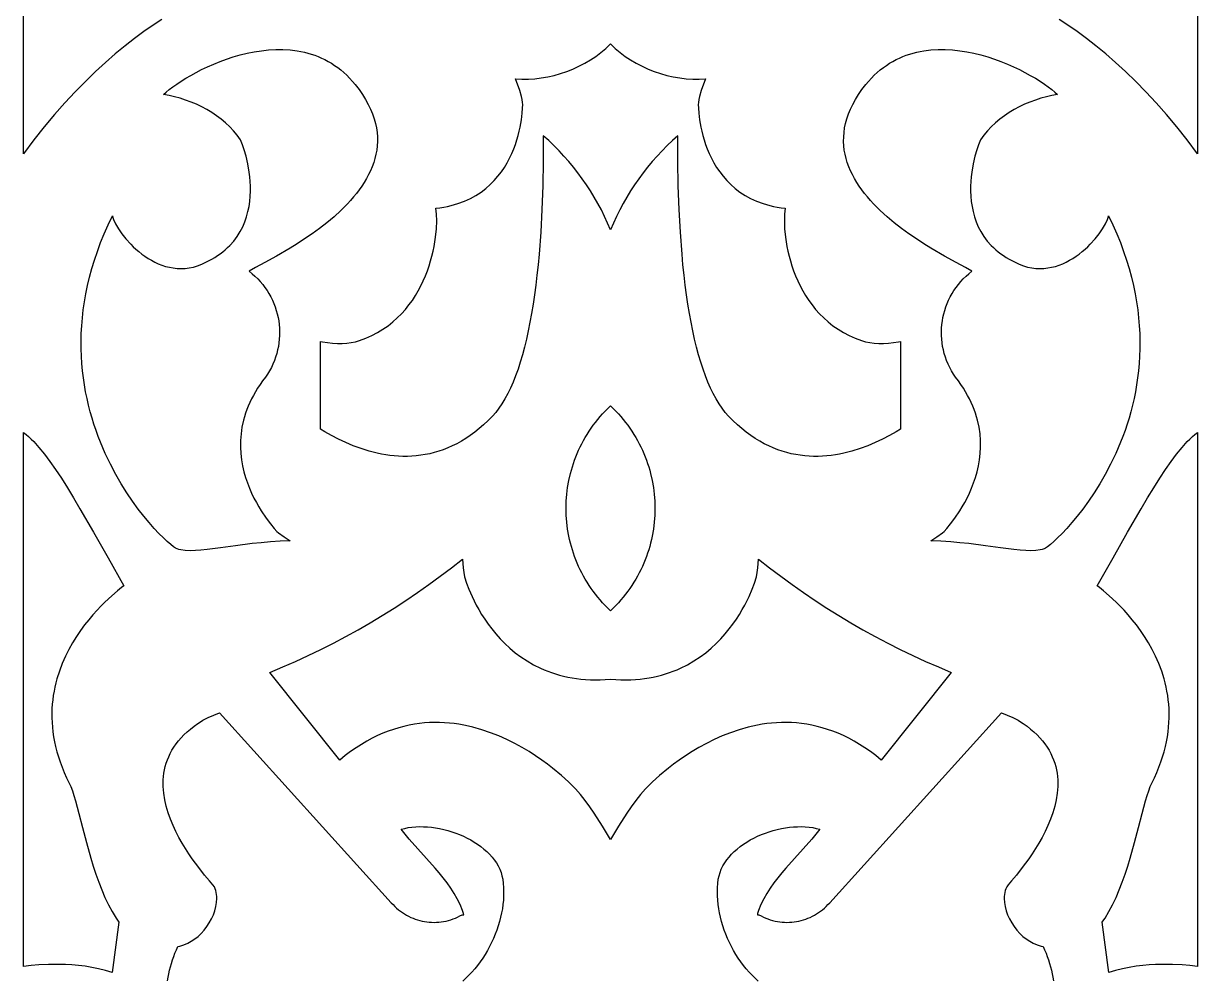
# Model space of a CAD drawing. Extents: x -350 to 350, y -780 to 780.
# Drawn here: x 190 to 270, y 211.1 to 276.3 of the extents above; entities that cross this region are included whole.
import ezdxf

# ---------------------------------------------------------------- set-up
doc = ezdxf.new("R2010")
doc.units = 0
doc.layers.add('LAYER_1', color=18, linetype='CONTINUOUS')

msp = doc.modelspace()

# ---------------------------------------------------------------- linework, layer by layer
at = {"layer": 'LAYER_1'}
for points in [[(199.436, 276.615), (198.83, 276.213), (198.207, 275.778), (197.57, 275.307), (196.92, 274.801), (196.259, 274.257), (195.587, 273.675), (194.905, 273.052), (194.217, 272.387), (193.522, 271.68), (192.822, 270.929), (192.118, 270.132), (191.413, 269.289), (190.707, 268.397), (190.002, 267.456), (190.001, 267.457), (190.001, 291.827)], [(270.002, 291.827), (270.002, 267.457), (269.297, 268.397), (268.591, 269.289), (267.886, 270.132), (267.183, 270.929), (266.483, 271.68), (265.788, 272.387), (265.099, 273.052), (264.418, 273.675), (263.746, 274.257), (263.084, 274.801), (262.434, 275.307), (261.797, 275.778), (261.175, 276.213), (260.569, 276.615)], [(199.815, 211.08), (199.854, 211.319), (199.901, 211.556), (199.954, 211.792), (200.014, 212.027), (200.081, 212.261), (200.155, 212.493), (200.236, 212.724), (200.324, 212.953), (200.419, 213.18), (200.52, 213.404), (200.652, 213.442), (200.922, 213.536), (201.199, 213.65), (201.438, 213.773), (201.671, 213.925), (201.896, 214.105), (202.11, 214.308), (202.311, 214.532), (202.497, 214.774), (202.665, 215.03), (202.814, 215.297), (202.94, 215.573), (203.042, 215.854), (203.117, 216.136), (203.162, 216.418), (203.176, 216.695), (203.171, 216.831), (203.157, 216.965), (203.134, 217.097), (203.101, 217.225), (203.059, 217.35), (203.007, 217.471), (202.904, 217.608), (202.673, 217.882), (202.343, 218.281), (201.942, 218.79), (201.499, 219.397), (201.27, 219.733), (201.041, 220.088), (200.816, 220.46), (200.597, 220.848), (200.389, 221.251), (200.195, 221.666), (200.019, 222.091), (199.864, 222.526), (199.733, 222.969), (199.631, 223.417), (199.56, 223.869), (199.538, 224.096), (199.525, 224.323), (199.522, 224.551), (199.528, 224.778), (199.546, 225.005), (199.574, 225.232), (199.614, 225.458), (199.665, 225.683), (199.729, 225.908), (199.806, 226.13), (199.896, 226.352), (200, 226.571), (200.118, 226.789), (200.25, 227.004), (200.397, 227.217), (200.56, 227.428), (200.739, 227.635), (200.934, 227.84), (201.145, 228.041), (201.374, 228.239), (201.621, 228.434), (201.885, 228.624), (202.056, 228.736), (202.232, 228.839), (202.597, 229.026), (203.35, 229.35), (215.067, 216.398), (215.182, 216.27), (215.301, 216.147), (215.425, 216.031), (215.553, 215.922), (215.685, 215.818), (215.821, 215.722), (215.96, 215.631), (216.102, 215.547), (216.247, 215.47), (216.395, 215.399), (216.546, 215.335), (216.699, 215.277), (216.854, 215.226), (217.011, 215.182), (217.169, 215.144), (217.329, 215.113), (217.49, 215.089), (217.652, 215.072), (217.815, 215.062), (217.978, 215.059), (218.142, 215.063), (218.305, 215.074), (218.468, 215.092), (218.631, 215.117), (218.793, 215.149), (218.954, 215.188), (219.114, 215.235), (219.273, 215.288), (219.429, 215.35), (219.585, 215.418), (219.738, 215.494), (219.888, 215.577), (219.996, 215.578), (219.981, 215.655), (219.913, 215.876), (219.748, 216.274), (219.558, 216.659), (219.346, 217.032), (219.115, 217.393), (218.866, 217.746), (218.604, 218.09), (218.329, 218.428), (218.045, 218.761), (217.459, 219.417), (216.867, 220.069), (216.288, 220.729), (216.01, 221.065), (215.743, 221.407), (215.979, 221.468), (216.223, 221.516), (216.474, 221.551), (216.732, 221.573), (216.995, 221.582), (217.263, 221.579), (217.534, 221.564), (217.808, 221.537), (218.083, 221.499), (218.36, 221.449), (218.635, 221.388), (218.91, 221.317), (219.182, 221.234), (219.452, 221.142), (219.717, 221.039), (219.977, 220.926), (220.231, 220.804), (220.477, 220.673), (220.716, 220.532), (220.946, 220.383), (221.166, 220.225), (221.375, 220.059), (221.572, 219.885), (221.757, 219.703), (221.927, 219.513), (222.083, 219.316), (222.224, 219.112), (222.347, 218.901), (222.453, 218.684), (222.54, 218.46), (222.608, 218.23), (222.655, 217.994), (222.691, 217.718), (222.713, 217.438), (222.721, 217.153), (222.717, 216.866), (222.701, 216.576), (222.672, 216.284), (222.631, 215.991), (222.578, 215.698), (222.514, 215.405), (222.439, 215.112), (222.352, 214.821), (222.255, 214.532), (222.148, 214.245), (222.03, 213.962), (221.903, 213.683), (221.766, 213.409), (221.62, 213.14), (221.465, 212.876), (221.301, 212.62), (221.128, 212.37), (220.947, 212.128), (220.758, 211.895), (220.562, 211.671), (220.358, 211.457), (220.147, 211.253), (219.929, 211.06)], [(240.075, 211.06), (239.857, 211.253), (239.646, 211.457), (239.442, 211.671), (239.246, 211.895), (239.057, 212.128), (238.876, 212.37), (238.704, 212.62), (238.54, 212.876), (238.385, 213.14), (238.238, 213.409), (238.101, 213.683), (237.974, 213.962), (237.856, 214.245), (237.749, 214.532), (237.652, 214.821), (237.566, 215.112), (237.49, 215.405), (237.426, 215.698), (237.373, 215.991), (237.333, 216.284), (237.304, 216.576), (237.287, 216.866), (237.283, 217.153), (237.292, 217.438), (237.314, 217.718), (237.349, 217.994), (237.396, 218.23), (237.464, 218.46), (237.551, 218.684), (237.657, 218.901), (237.781, 219.112), (237.921, 219.316), (238.077, 219.513), (238.248, 219.703), (238.432, 219.885), (238.629, 220.059), (238.838, 220.225), (239.058, 220.383), (239.288, 220.532), (239.527, 220.673), (239.774, 220.804), (240.028, 220.926), (240.288, 221.039), (240.553, 221.142), (240.822, 221.234), (241.094, 221.317), (241.369, 221.388), (241.645, 221.449), (241.921, 221.499), (242.197, 221.537), (242.47, 221.564), (242.742, 221.579), (243.009, 221.582), (243.273, 221.573), (243.53, 221.551), (243.782, 221.516), (244.026, 221.468), (244.261, 221.407), (243.994, 221.065), (243.716, 220.729), (243.137, 220.069), (242.545, 219.417), (241.959, 218.761), (241.675, 218.428), (241.401, 218.09), (241.138, 217.746), (240.89, 217.393), (240.658, 217.032), (240.446, 216.659), (240.256, 216.274), (240.091, 215.876), (240.024, 215.655), (240.009, 215.578), (240.116, 215.577), (240.267, 215.494), (240.42, 215.418), (240.575, 215.35), (240.732, 215.288), (240.89, 215.235), (241.05, 215.188), (241.211, 215.149), (241.373, 215.117), (241.536, 215.092), (241.699, 215.074), (241.863, 215.063), (242.026, 215.059), (242.189, 215.062), (242.352, 215.072), (242.514, 215.089), (242.675, 215.113), (242.835, 215.144), (242.993, 215.182), (243.15, 215.226), (243.305, 215.277), (243.458, 215.335), (243.609, 215.399), (243.757, 215.47), (243.902, 215.547), (244.045, 215.631), (244.184, 215.722), (244.319, 215.818), (244.451, 215.922), (244.579, 216.031), (244.703, 216.147), (244.822, 216.27), (244.937, 216.398), (256.654, 229.35), (257.408, 229.026), (257.772, 228.839), (257.948, 228.736), (258.119, 228.624), (258.384, 228.434), (258.63, 228.239), (258.859, 228.041), (259.071, 227.84), (259.266, 227.635), (259.444, 227.428), (259.607, 227.217), (259.754, 227.004), (259.887, 226.789), (260.005, 226.571), (260.108, 226.352), (260.198, 226.13), (260.275, 225.908), (260.339, 225.683), (260.391, 225.458), (260.43, 225.232), (260.459, 225.005), (260.476, 224.778), (260.483, 224.551), (260.479, 224.323), (260.466, 224.096), (260.444, 223.869), (260.373, 223.417), (260.271, 222.969), (260.14, 222.526), (259.985, 222.091), (259.809, 221.666), (259.615, 221.251), (259.407, 220.848), (259.189, 220.46), (258.963, 220.088), (258.734, 219.733), (258.505, 219.397), (258.062, 218.79), (257.661, 218.281), (257.332, 217.882), (257.101, 217.608), (256.998, 217.471), (256.946, 217.35), (256.903, 217.225), (256.871, 217.097), (256.848, 216.965), (256.833, 216.831), (256.828, 216.695), (256.842, 216.418), (256.888, 216.136), (256.963, 215.854), (257.064, 215.573), (257.191, 215.297), (257.339, 215.03), (257.507, 214.774), (257.693, 214.532), (257.894, 214.308), (258.109, 214.105), (258.333, 213.925), (258.566, 213.773), (258.806, 213.65), (259.083, 213.536), (259.353, 213.442), (259.484, 213.404), (259.586, 213.18), (259.68, 212.953), (259.768, 212.724), (259.849, 212.493), (259.923, 212.261), (259.99, 212.027), (260.05, 211.792), (260.104, 211.556), (260.15, 211.319), (260.189, 211.08)]]:
    msp.add_lwpolyline(points, dxfattribs=at)
for points in [[(208.172, 274.531), (208.658, 274.47), (208.899, 274.427), (209.139, 274.376), (209.378, 274.315), (209.614, 274.246), (209.848, 274.166), (210.08, 274.078), (210.309, 273.979), (210.536, 273.87), (210.76, 273.751), (210.98, 273.62), (211.197, 273.479), (211.411, 273.327), (211.621, 273.163), (211.827, 272.988), (212.029, 272.8), (212.226, 272.601), (212.419, 272.388), (212.607, 272.163), (212.869, 271.821), (213.103, 271.483), (213.312, 271.148), (213.494, 270.816), (213.652, 270.488), (213.785, 270.163), (213.895, 269.842), (213.982, 269.525), (214.047, 269.212), (214.091, 268.902), (214.115, 268.596), (214.118, 268.294), (214.103, 267.997), (214.069, 267.703), (214.018, 267.413), (213.949, 267.127), (213.865, 266.846), (213.765, 266.568), (213.651, 266.295), (213.522, 266.027), (213.381, 265.763), (213.226, 265.503), (213.061, 265.247), (212.884, 264.997), (212.697, 264.751), (212.5, 264.509), (212.295, 264.272), (212.081, 264.04), (211.633, 263.591), (211.161, 263.161), (210.671, 262.751), (210.17, 262.361), (209.663, 261.993), (209.156, 261.646), (208.655, 261.321), (208.165, 261.017), (207.245, 260.479), (206.441, 260.035), (205.802, 259.689), (205.374, 259.442), (205.58, 259.277), (205.776, 259.104), (205.961, 258.923), (206.136, 258.734), (206.301, 258.539), (206.454, 258.337), (206.597, 258.128), (206.73, 257.915), (206.851, 257.696), (206.961, 257.472), (207.061, 257.244), (207.149, 257.012), (207.226, 256.776), (207.292, 256.537), (207.347, 256.296), (207.39, 256.053), (207.422, 255.807), (207.442, 255.561), (207.451, 255.313), (207.449, 255.065), (207.434, 254.817), (207.408, 254.57), (207.37, 254.323), (207.321, 254.078), (207.259, 253.834), (207.185, 253.592), (207.1, 253.353), (207.002, 253.117), (206.892, 252.885), (206.769, 252.656), (206.635, 252.431), (206.488, 252.212), (206.298, 251.964), (206.122, 251.718), (205.957, 251.471), (205.806, 251.225), (205.666, 250.98), (205.537, 250.736), (205.42, 250.492), (205.314, 250.25), (205.219, 250.008), (205.134, 249.768), (205.059, 249.529), (204.993, 249.292), (204.891, 248.822), (204.824, 248.359), (204.789, 247.904), (204.785, 247.458), (204.809, 247.022), (204.858, 246.596), (204.93, 246.181), (205.023, 245.779), (205.133, 245.389), (205.259, 245.014), (205.399, 244.653), (205.548, 244.308), (205.706, 243.98), (205.87, 243.669), (206.036, 243.377), (206.204, 243.103), (206.531, 242.617), (206.832, 242.218), (207.085, 241.912), (207.273, 241.707), (207.375, 241.61), (207.768, 241.331), (208.172, 241.064), (207.485, 241.036), (206.824, 240.993), (206.19, 240.938), (205.582, 240.874), (204.448, 240.731), (203.423, 240.589), (202.511, 240.471), (202.097, 240.429), (201.712, 240.403), (201.356, 240.395), (201.029, 240.408), (200.731, 240.447), (200.593, 240.476), (200.463, 240.513), (200.368, 240.561), (200.222, 240.662), (200.031, 240.814), (199.8, 241.016), (199.532, 241.267), (199.233, 241.567), (198.908, 241.915), (198.561, 242.309), (198.198, 242.748), (197.822, 243.232), (197.438, 243.76), (197.052, 244.33), (196.668, 244.942), (196.291, 245.595), (195.925, 246.288), (195.575, 247.019), (195.408, 247.399), (195.247, 247.788), (195.092, 248.187), (194.944, 248.595), (194.803, 249.011), (194.671, 249.437), (194.548, 249.871), (194.434, 250.314), (194.33, 250.765), (194.237, 251.225), (194.154, 251.693), (194.084, 252.169), (194.026, 252.653), (193.981, 253.146), (193.949, 253.646), (193.932, 254.153), (193.929, 254.668), (193.941, 255.191), (193.97, 255.721), (194.015, 256.258), (194.077, 256.802), (194.157, 257.353), (194.255, 257.911), (194.372, 258.476), (194.508, 259.047), (194.665, 259.625), (194.842, 260.209), (195.04, 260.799), (195.26, 261.395), (195.503, 261.998), (195.769, 262.606), (196.058, 263.22), (196.093, 263.098), (196.143, 262.965), (196.281, 262.67), (196.469, 262.345), (196.705, 262), (196.986, 261.645), (197.307, 261.289), (197.483, 261.115), (197.668, 260.944), (197.861, 260.778), (198.064, 260.618), (198.274, 260.466), (198.492, 260.322), (198.717, 260.188), (198.95, 260.066), (199.189, 259.956), (199.434, 259.86), (199.685, 259.778), (199.942, 259.713), (200.204, 259.665), (200.471, 259.636), (200.742, 259.627), (201.017, 259.639), (201.296, 259.674), (201.578, 259.732), (201.863, 259.816), (202.151, 259.925), (202.388, 260.031), (202.613, 260.142), (202.829, 260.258), (203.034, 260.38), (203.228, 260.506), (203.413, 260.637), (203.588, 260.772), (203.754, 260.911), (203.91, 261.053), (204.058, 261.2), (204.326, 261.503), (204.561, 261.818), (204.765, 262.143), (204.938, 262.476), (205.084, 262.816), (205.203, 263.161), (205.297, 263.509), (205.369, 263.858), (205.42, 264.207), (205.451, 264.554), (205.466, 264.896), (205.464, 265.233), (205.449, 265.563), (205.422, 265.883), (205.384, 266.192), (205.285, 266.771), (205.167, 267.284), (205.043, 267.718), (204.929, 268.059), (204.837, 268.292), (204.783, 268.404), (204.562, 268.714), (204.32, 269.01), (204.057, 269.291), (203.775, 269.557), (203.477, 269.807), (203.163, 270.042), (202.836, 270.262), (202.496, 270.465), (202.146, 270.652), (201.788, 270.823), (201.422, 270.977), (201.051, 271.115), (200.676, 271.236), (200.299, 271.339), (199.922, 271.425), (199.545, 271.494), (199.724, 271.656), (199.933, 271.83), (200.173, 272.013), (200.441, 272.203), (200.735, 272.398), (201.054, 272.597), (201.396, 272.796), (201.759, 272.995), (202.142, 273.19), (202.544, 273.381), (202.962, 273.564), (203.394, 273.739), (203.84, 273.902), (204.298, 274.052), (204.765, 274.187), (205.24, 274.304), (205.722, 274.402), (206.209, 274.479), (206.699, 274.532), (207.191, 274.56), (207.682, 274.56)], [(230.317, 274.638), (230.651, 274.357), (231.004, 274.093), (231.373, 273.848), (231.758, 273.622), (232.156, 273.415), (232.565, 273.228), (232.984, 273.062), (233.411, 272.918), (233.844, 272.796), (234.282, 272.696), (234.721, 272.62), (235.162, 272.568), (235.601, 272.541), (236.037, 272.539), (236.469, 272.564), (236.187, 271.762), (236.072, 271.354), (236.026, 271.147), (235.99, 270.939), (235.984, 270.814), (235.99, 270.567), (236.016, 270.215), (236.07, 269.775), (236.16, 269.262), (236.221, 268.984), (236.294, 268.695), (236.381, 268.396), (236.481, 268.09), (236.597, 267.779), (236.73, 267.465), (236.879, 267.149), (237.047, 266.835), (237.234, 266.524), (237.442, 266.218), (237.671, 265.92), (237.922, 265.632), (238.197, 265.355), (238.497, 265.092), (238.822, 264.845), (239.173, 264.616), (239.552, 264.407), (239.96, 264.22), (240.397, 264.058), (240.627, 263.986), (240.865, 263.922), (241.111, 263.865), (241.365, 263.815), (241.627, 263.773), (241.897, 263.738), (241.858, 263.343), (241.847, 262.874), (241.867, 262.342), (241.925, 261.758), (241.969, 261.45), (242.024, 261.133), (242.091, 260.808), (242.169, 260.478), (242.26, 260.143), (242.364, 259.804), (242.482, 259.464), (242.613, 259.123), (242.76, 258.783), (242.922, 258.445), (243.1, 258.111), (243.294, 257.781), (243.505, 257.458), (243.734, 257.143), (243.981, 256.837), (244.247, 256.541), (244.532, 256.258), (244.836, 255.987), (245.161, 255.732), (245.507, 255.492), (245.874, 255.27), (246.264, 255.066), (246.676, 254.883), (247.111, 254.721), (247.384, 254.642), (247.672, 254.584), (247.973, 254.546), (248.286, 254.527), (248.609, 254.526), (248.941, 254.544), (249.278, 254.579), (249.621, 254.631), (249.769, 254.66), (249.769, 248.688), (249.463, 248.502), (249.013, 248.247), (248.54, 248.001), (248.046, 247.768), (247.534, 247.552), (247.003, 247.357), (246.457, 247.186), (245.896, 247.043), (245.611, 246.984), (245.323, 246.933), (245.032, 246.891), (244.738, 246.859), (244.442, 246.837), (244.144, 246.825), (243.844, 246.825), (243.543, 246.836), (243.239, 246.859), (242.935, 246.895), (242.629, 246.943), (242.322, 247.005), (242.015, 247.081), (241.707, 247.172), (241.399, 247.277), (241.091, 247.398), (240.783, 247.535), (240.475, 247.688), (240.168, 247.859), (239.861, 248.046), (239.556, 248.252), (239.251, 248.476), (238.948, 248.719), (238.647, 248.981), (238.347, 249.263), (238.049, 249.565), (237.823, 249.821), (237.606, 250.102), (237.396, 250.41), (237.195, 250.743), (237.001, 251.101), (236.816, 251.483), (236.638, 251.89), (236.468, 252.321), (236.305, 252.775), (236.151, 253.251), (236.004, 253.751), (235.864, 254.272), (235.732, 254.815), (235.608, 255.379), (235.491, 255.965), (235.381, 256.57), (235.278, 257.195), (235.183, 257.84), (235.095, 258.504), (235.014, 259.187), (234.94, 259.888), (234.874, 260.607), (234.761, 262.096), (234.676, 263.651), (234.618, 265.27), (234.586, 266.948), (234.581, 268.681), (234.215, 268.351), (233.859, 268.009), (233.511, 267.656), (233.174, 267.293), (232.846, 266.919), (232.528, 266.535), (232.222, 266.142), (231.926, 265.741), (231.642, 265.331), (231.37, 264.914), (231.109, 264.489), (230.862, 264.058), (230.627, 263.62), (230.405, 263.177), (230.197, 262.729), (230.002, 262.276), (229.807, 262.729), (229.599, 263.177), (229.378, 263.62), (229.143, 264.058), (228.895, 264.489), (228.635, 264.914), (228.362, 265.331), (228.078, 265.741), (227.783, 266.142), (227.476, 266.535), (227.159, 266.919), (226.831, 267.293), (226.493, 267.656), (226.146, 268.009), (225.789, 268.351), (225.424, 268.681), (225.418, 266.948), (225.387, 265.27), (225.329, 263.651), (225.244, 262.096), (225.131, 260.607), (225.064, 259.888), (224.99, 259.187), (224.909, 258.504), (224.821, 257.84), (224.726, 257.195), (224.624, 256.57), (224.514, 255.965), (224.397, 255.379), (224.272, 254.815), (224.14, 254.272), (224.001, 253.751), (223.854, 253.251), (223.699, 252.775), (223.537, 252.321), (223.367, 251.89), (223.189, 251.483), (223.003, 251.101), (222.81, 250.743), (222.608, 250.41), (222.399, 250.102), (222.181, 249.821), (221.955, 249.565), (221.658, 249.263), (221.358, 248.981), (221.056, 248.719), (220.753, 248.476), (220.449, 248.252), (220.143, 248.046), (219.837, 247.859), (219.529, 247.688), (219.222, 247.535), (218.913, 247.398), (218.605, 247.277), (218.297, 247.172), (217.989, 247.081), (217.682, 247.005), (217.375, 246.943), (217.07, 246.895), (216.765, 246.859), (216.462, 246.836), (216.16, 246.825), (215.86, 246.825), (215.562, 246.837), (215.266, 246.859), (214.973, 246.891), (214.682, 246.933), (214.394, 246.984), (214.108, 247.043), (213.548, 247.186), (213.001, 247.357), (212.471, 247.552), (211.958, 247.768), (211.464, 248.001), (210.992, 248.247), (210.542, 248.502), (210.236, 248.688), (210.236, 254.66), (210.384, 254.631), (210.726, 254.579), (211.064, 254.544), (211.395, 254.526), (211.718, 254.527), (212.031, 254.546), (212.333, 254.584), (212.621, 254.642), (212.894, 254.721), (213.329, 254.883), (213.741, 255.066), (214.13, 255.27), (214.497, 255.492), (214.843, 255.732), (215.168, 255.987), (215.473, 256.258), (215.758, 256.541), (216.023, 256.837), (216.27, 257.143), (216.499, 257.458), (216.71, 257.781), (216.905, 258.111), (217.082, 258.445), (217.244, 258.783), (217.391, 259.123), (217.523, 259.464), (217.641, 259.804), (217.745, 260.143), (217.835, 260.478), (217.914, 260.808), (217.98, 261.133), (218.035, 261.45), (218.079, 261.758), (218.137, 262.342), (218.158, 262.874), (218.147, 263.343), (218.107, 263.738), (218.378, 263.773), (218.64, 263.815), (218.894, 263.865), (219.139, 263.922), (219.377, 263.986), (219.607, 264.058), (220.045, 264.22), (220.452, 264.407), (220.831, 264.616), (221.183, 264.845), (221.508, 265.092), (221.807, 265.355), (222.082, 265.632), (222.334, 265.92), (222.563, 266.218), (222.77, 266.524), (222.957, 266.835), (223.125, 267.149), (223.275, 267.465), (223.407, 267.779), (223.523, 268.09), (223.624, 268.396), (223.71, 268.695), (223.784, 268.984), (223.845, 269.262), (223.935, 269.775), (223.989, 270.215), (224.014, 270.567), (224.02, 270.814), (224.015, 270.939), (223.978, 271.147), (223.932, 271.354), (223.817, 271.762), (223.536, 272.564), (223.967, 272.539), (224.404, 272.541), (224.843, 272.568), (225.283, 272.62), (225.723, 272.696), (226.16, 272.796), (226.593, 272.918), (227.02, 273.062), (227.439, 273.228), (227.848, 273.415), (228.246, 273.622), (228.631, 273.848), (229.001, 274.093), (229.354, 274.357), (229.688, 274.638), (230.002, 274.936)], [(252.814, 274.56), (253.305, 274.532), (253.795, 274.479), (254.282, 274.402), (254.764, 274.304), (255.24, 274.187), (255.707, 274.052), (256.164, 273.902), (256.61, 273.739), (257.043, 273.564), (257.461, 273.381), (257.862, 273.19), (258.245, 272.995), (258.609, 272.796), (258.951, 272.597), (259.27, 272.398), (259.564, 272.203), (259.831, 272.013), (260.071, 271.83), (260.281, 271.656), (260.459, 271.494), (260.083, 271.425), (259.705, 271.339), (259.328, 271.236), (258.953, 271.115), (258.582, 270.977), (258.217, 270.823), (257.858, 270.652), (257.508, 270.465), (257.169, 270.262), (256.841, 270.042), (256.527, 269.807), (256.229, 269.557), (255.948, 269.291), (255.685, 269.01), (255.442, 268.714), (255.221, 268.404), (255.167, 268.292), (255.076, 268.059), (254.961, 267.718), (254.837, 267.284), (254.719, 266.771), (254.62, 266.192), (254.583, 265.883), (254.556, 265.563), (254.54, 265.233), (254.539, 264.896), (254.553, 264.554), (254.585, 264.207), (254.636, 263.858), (254.707, 263.509), (254.802, 263.161), (254.921, 262.816), (255.066, 262.476), (255.24, 262.143), (255.443, 261.818), (255.678, 261.503), (255.947, 261.2), (256.094, 261.053), (256.25, 260.911), (256.416, 260.772), (256.591, 260.637), (256.776, 260.506), (256.971, 260.38), (257.176, 260.258), (257.391, 260.142), (257.617, 260.031), (257.854, 259.925), (258.141, 259.816), (258.426, 259.732), (258.708, 259.674), (258.987, 259.639), (259.262, 259.627), (259.534, 259.636), (259.8, 259.665), (260.062, 259.713), (260.319, 259.778), (260.57, 259.86), (260.816, 259.956), (261.055, 260.066), (261.287, 260.188), (261.513, 260.322), (261.731, 260.466), (261.941, 260.618), (262.143, 260.778), (262.337, 260.944), (262.521, 261.115), (262.697, 261.289), (263.019, 261.645), (263.299, 262), (263.535, 262.345), (263.724, 262.67), (263.862, 262.965), (263.911, 263.098), (263.946, 263.22), (264.236, 262.606), (264.501, 261.998), (264.744, 261.395), (264.964, 260.799), (265.163, 260.209), (265.34, 259.625), (265.496, 259.047), (265.633, 258.476), (265.75, 257.911), (265.848, 257.353), (265.927, 256.802), (265.989, 256.258), (266.034, 255.721), (266.063, 255.191), (266.076, 254.668), (266.073, 254.153), (266.055, 253.646), (266.024, 253.146), (265.979, 252.653), (265.921, 252.169), (265.85, 251.693), (265.768, 251.225), (265.674, 250.765), (265.571, 250.314), (265.457, 249.871), (265.333, 249.437), (265.201, 249.011), (265.061, 248.595), (264.913, 248.187), (264.758, 247.788), (264.596, 247.399), (264.429, 247.019), (264.08, 246.288), (263.714, 245.595), (263.336, 244.942), (262.952, 244.33), (262.566, 243.76), (262.183, 243.232), (261.807, 242.748), (261.443, 242.309), (261.096, 241.915), (260.771, 241.567), (260.472, 241.267), (260.205, 241.016), (259.973, 240.814), (259.782, 240.662), (259.637, 240.561), (259.541, 240.513), (259.411, 240.476), (259.273, 240.447), (258.976, 240.408), (258.649, 240.395), (258.292, 240.403), (257.907, 240.429), (257.494, 240.471), (256.581, 240.589), (255.557, 240.731), (254.423, 240.874), (253.815, 240.938), (253.181, 240.993), (252.52, 241.036), (251.833, 241.064), (252.236, 241.331), (252.63, 241.61), (252.731, 241.707), (252.919, 241.912), (253.173, 242.218), (253.473, 242.617), (253.8, 243.103), (253.968, 243.377), (254.135, 243.669), (254.298, 243.98), (254.456, 244.308), (254.606, 244.653), (254.745, 245.014), (254.871, 245.389), (254.982, 245.779), (255.074, 246.181), (255.146, 246.596), (255.196, 247.022), (255.219, 247.458), (255.215, 247.904), (255.181, 248.359), (255.114, 248.822), (255.011, 249.292), (254.946, 249.529), (254.871, 249.768), (254.786, 250.008), (254.69, 250.25), (254.584, 250.492), (254.467, 250.736), (254.339, 250.98), (254.199, 251.225), (254.047, 251.471), (253.883, 251.718), (253.706, 251.964), (253.517, 252.212), (253.37, 252.431), (253.235, 252.656), (253.113, 252.885), (253.003, 253.117), (252.905, 253.353), (252.819, 253.592), (252.745, 253.834), (252.684, 254.078), (252.634, 254.323), (252.596, 254.57), (252.57, 254.817), (252.556, 255.065), (252.553, 255.313), (252.562, 255.561), (252.582, 255.807), (252.614, 256.053), (252.658, 256.296), (252.712, 256.537), (252.778, 256.776), (252.856, 257.012), (252.944, 257.244), (253.043, 257.472), (253.154, 257.696), (253.275, 257.915), (253.407, 258.128), (253.55, 258.337), (253.704, 258.539), (253.868, 258.734), (254.043, 258.923), (254.228, 259.104), (254.424, 259.277), (254.631, 259.442), (254.202, 259.689), (253.563, 260.035), (252.76, 260.479), (251.839, 261.017), (251.35, 261.321), (250.848, 261.646), (250.341, 261.993), (249.834, 262.361), (249.333, 262.751), (248.844, 263.161), (248.372, 263.591), (247.923, 264.04), (247.71, 264.272), (247.504, 264.509), (247.308, 264.751), (247.121, 264.997), (246.944, 265.247), (246.778, 265.503), (246.624, 265.763), (246.482, 266.027), (246.354, 266.295), (246.239, 266.568), (246.139, 266.846), (246.055, 267.127), (245.987, 267.413), (245.935, 267.703), (245.901, 267.997), (245.886, 268.294), (245.89, 268.596), (245.913, 268.902), (245.957, 269.212), (246.022, 269.525), (246.109, 269.842), (246.219, 270.163), (246.353, 270.488), (246.51, 270.816), (246.693, 271.148), (246.901, 271.483), (247.136, 271.821), (247.397, 272.163), (247.585, 272.388), (247.778, 272.601), (247.976, 272.8), (248.177, 272.988), (248.383, 273.163), (248.593, 273.327), (248.807, 273.479), (249.024, 273.62), (249.245, 273.751), (249.468, 273.87), (249.695, 273.979), (249.924, 274.078), (250.156, 274.166), (250.391, 274.246), (250.627, 274.315), (250.865, 274.376), (251.105, 274.427), (251.346, 274.47), (251.833, 274.531), (252.322, 274.56)], [(230.189, 250.091), (230.369, 249.908), (230.544, 249.721), (230.712, 249.531), (230.875, 249.338), (231.031, 249.141), (231.182, 248.942), (231.327, 248.739), (231.466, 248.533), (231.599, 248.325), (231.726, 248.114), (231.847, 247.9), (231.962, 247.684), (232.072, 247.466), (232.175, 247.245), (232.273, 247.023), (232.364, 246.799), (232.45, 246.572), (232.53, 246.344), (232.604, 246.115), (232.672, 245.884), (232.734, 245.652), (232.84, 245.184), (232.923, 244.712), (232.982, 244.237), (233.018, 243.76), (233.029, 243.283), (233.018, 242.805), (232.982, 242.328), (232.923, 241.854), (232.84, 241.382), (232.79, 241.147), (232.734, 240.914), (232.672, 240.682), (232.604, 240.451), (232.53, 240.221), (232.45, 239.993), (232.364, 239.767), (232.273, 239.543), (232.175, 239.32), (232.072, 239.1), (231.962, 238.881), (231.847, 238.665), (231.726, 238.452), (231.599, 238.241), (231.466, 238.032), (231.327, 237.827), (231.182, 237.624), (231.031, 237.424), (230.875, 237.228), (230.712, 237.034), (230.544, 236.844), (230.369, 236.658), (230.189, 236.475), (230.002, 236.296), (229.815, 236.475), (229.635, 236.658), (229.461, 236.844), (229.292, 237.034), (229.13, 237.228), (228.973, 237.424), (228.822, 237.624), (228.678, 237.827), (228.539, 238.032), (228.406, 238.241), (228.278, 238.452), (228.157, 238.665), (228.042, 238.881), (227.933, 239.1), (227.829, 239.32), (227.732, 239.543), (227.64, 239.767), (227.554, 239.993), (227.475, 240.221), (227.401, 240.451), (227.333, 240.682), (227.271, 240.914), (227.214, 241.147), (227.164, 241.382), (227.081, 241.854), (227.022, 242.328), (226.987, 242.805), (226.975, 243.283), (226.987, 243.76), (227.022, 244.237), (227.081, 244.712), (227.164, 245.184), (227.271, 245.652), (227.333, 245.884), (227.401, 246.115), (227.475, 246.344), (227.554, 246.572), (227.64, 246.799), (227.732, 247.023), (227.829, 247.245), (227.933, 247.466), (228.042, 247.684), (228.157, 247.9), (228.278, 248.114), (228.406, 248.325), (228.539, 248.533), (228.678, 248.739), (228.822, 248.942), (228.973, 249.141), (229.13, 249.338), (229.292, 249.531), (229.461, 249.721), (229.635, 249.908), (229.815, 250.091), (230.002, 250.27)], [(190.174, 248.319), (190.348, 248.169), (190.523, 248.005), (190.699, 247.827), (191.058, 247.431), (191.424, 246.982), (191.799, 246.481), (192.185, 245.93), (192.581, 245.331), (192.99, 244.685), (193.412, 243.993), (193.848, 243.257), (194.769, 241.659), (195.761, 239.904), (196.832, 238.003), (196.689, 237.888), (196.409, 237.66), (196.018, 237.322), (195.543, 236.879), (195.283, 236.619), (195.012, 236.333), (194.733, 236.023), (194.45, 235.688), (194.167, 235.33), (193.886, 234.948), (193.612, 234.543), (193.346, 234.115), (193.094, 233.665), (192.857, 233.194), (192.64, 232.701), (192.446, 232.187), (192.278, 231.653), (192.205, 231.378), (192.139, 231.098), (192.082, 230.814), (192.034, 230.524), (191.994, 230.23), (191.964, 229.931), (191.944, 229.628), (191.935, 229.319), (191.936, 229.006), (191.948, 228.689), (191.972, 228.367), (192.008, 228.041), (192.056, 227.71), (192.117, 227.375), (192.192, 227.036), (192.28, 226.692), (192.382, 226.345), (192.499, 225.993), (192.631, 225.637), (192.778, 225.277), (192.941, 224.914), (193.12, 224.546), (193.225, 224.312), (193.33, 224.029), (193.436, 223.701), (193.544, 223.332), (193.77, 222.489), (194.014, 221.535), (194.285, 220.502), (194.591, 219.424), (194.759, 218.88), (194.938, 218.337), (195.13, 217.799), (195.335, 217.272), (195.554, 216.759), (195.788, 216.264), (196.039, 215.792), (196.307, 215.348), (196.447, 215.137), (196.494, 215.071), (196.04, 211.635), (195.592, 211.773), (195.123, 211.892), (194.656, 211.988), (194.194, 212.063), (193.74, 212.119), (193.297, 212.159), (192.868, 212.184), (192.457, 212.196), (191.7, 212.189), (191.051, 212.155), (190.534, 212.109), (190.002, 212.045), (190.002, 248.455)], [(270.002, 212.045), (269.47, 212.109), (268.954, 212.155), (268.305, 212.189), (267.547, 212.196), (267.136, 212.184), (266.708, 212.159), (266.265, 212.119), (265.811, 212.063), (265.348, 211.988), (264.881, 211.892), (264.412, 211.773), (263.965, 211.635), (263.51, 215.071), (263.557, 215.137), (263.698, 215.348), (263.965, 215.792), (264.216, 216.264), (264.45, 216.759), (264.67, 217.272), (264.875, 217.799), (265.066, 218.337), (265.246, 218.88), (265.414, 219.424), (265.719, 220.502), (265.99, 221.535), (266.235, 222.489), (266.46, 223.332), (266.568, 223.701), (266.674, 224.029), (266.78, 224.312), (266.885, 224.546), (267.064, 224.914), (267.227, 225.277), (267.374, 225.637), (267.506, 225.993), (267.622, 226.345), (267.725, 226.692), (267.813, 227.036), (267.887, 227.375), (267.948, 227.71), (267.997, 228.041), (268.032, 228.367), (268.056, 228.689), (268.069, 229.006), (268.07, 229.319), (268.06, 229.628), (268.04, 229.931), (268.01, 230.23), (267.971, 230.524), (267.922, 230.814), (267.865, 231.098), (267.8, 231.378), (267.727, 231.653), (267.559, 232.187), (267.364, 232.701), (267.147, 233.194), (266.911, 233.665), (266.658, 234.115), (266.393, 234.543), (266.118, 234.948), (265.837, 235.33), (265.554, 235.688), (265.271, 236.023), (264.993, 236.333), (264.722, 236.619), (264.461, 236.879), (263.987, 237.322), (263.596, 237.66), (263.315, 237.888), (263.172, 238.003), (264.243, 239.904), (265.235, 241.659), (266.156, 243.257), (266.593, 243.993), (267.015, 244.685), (267.423, 245.331), (267.82, 245.93), (268.205, 246.481), (268.58, 246.982), (268.947, 247.431), (269.305, 247.827), (269.481, 248.005), (269.656, 248.169), (269.83, 248.319), (270.002, 248.454)], [(240.844, 239.233), (241.603, 238.655), (242.373, 238.091), (243.154, 237.541), (243.945, 237.005), (244.747, 236.483), (245.558, 235.976), (246.378, 235.483), (247.207, 235.005), (248.044, 234.543), (248.889, 234.096), (249.742, 233.665), (250.602, 233.249), (251.469, 232.85), (252.342, 232.467), (253.22, 232.101), (248.448, 226.126), (248.08, 226.423), (247.711, 226.7), (247.343, 226.956), (246.976, 227.192), (246.609, 227.408), (246.243, 227.606), (245.879, 227.785), (245.515, 227.946), (245.153, 228.09), (244.792, 228.216), (244.434, 228.327), (244.077, 228.421), (243.722, 228.5), (243.37, 228.565), (243.02, 228.614), (242.672, 228.65), (242.327, 228.673), (241.986, 228.683), (241.647, 228.681), (241.312, 228.666), (240.98, 228.641), (240.652, 228.605), (240.327, 228.558), (240.007, 228.502), (239.69, 228.437), (239.378, 228.363), (238.768, 228.19), (238.176, 227.989), (237.606, 227.764), (237.057, 227.518), (236.532, 227.256), (236.031, 226.981), (235.557, 226.698), (235.11, 226.412), (234.691, 226.125), (234.303, 225.843), (233.946, 225.569), (233.333, 225.062), (232.862, 224.638), (232.545, 224.329), (232.391, 224.169), (232.049, 223.77), (231.724, 223.356), (231.413, 222.931), (231.115, 222.496), (230.548, 221.605), (230.002, 220.702), (229.457, 221.605), (228.889, 222.496), (228.591, 222.931), (228.281, 223.356), (227.955, 223.77), (227.613, 224.169), (227.46, 224.329), (227.142, 224.638), (226.671, 225.062), (226.058, 225.569), (225.701, 225.843), (225.313, 226.125), (224.895, 226.412), (224.448, 226.698), (223.973, 226.981), (223.473, 227.256), (222.947, 227.518), (222.399, 227.764), (221.828, 227.989), (221.237, 228.19), (220.626, 228.363), (220.314, 228.437), (219.998, 228.502), (219.677, 228.558), (219.353, 228.605), (219.025, 228.641), (218.693, 228.666), (218.357, 228.681), (218.019, 228.683), (217.677, 228.673), (217.332, 228.65), (216.985, 228.614), (216.635, 228.565), (216.282, 228.5), (215.928, 228.421), (215.571, 228.327), (215.212, 228.216), (214.851, 228.09), (214.489, 227.946), (214.126, 227.785), (213.761, 227.606), (213.395, 227.408), (213.029, 227.192), (212.661, 226.956), (212.293, 226.7), (211.925, 226.423), (211.556, 226.126), (206.784, 232.101), (207.663, 232.467), (208.536, 232.85), (209.403, 233.249), (210.262, 233.665), (211.115, 234.096), (211.96, 234.543), (212.798, 235.005), (213.627, 235.483), (214.447, 235.976), (215.258, 236.483), (216.059, 237.005), (216.85, 237.541), (217.631, 238.091), (218.401, 238.655), (219.16, 239.233), (219.907, 239.824), (219.97, 239.218), (220.005, 238.916), (220.054, 238.616), (220.189, 238.174), (220.344, 237.766), (220.564, 237.262), (220.853, 236.684), (221.025, 236.374), (221.216, 236.053), (221.427, 235.725), (221.658, 235.392), (221.911, 235.057), (222.185, 234.722), (222.481, 234.39), (222.8, 234.064), (223.142, 233.747), (223.509, 233.441), (223.9, 233.15), (224.316, 232.875), (224.758, 232.619), (225.227, 232.385), (225.471, 232.278), (225.723, 232.177), (225.981, 232.083), (226.246, 231.996), (226.518, 231.917), (226.798, 231.845), (227.084, 231.782), (227.378, 231.728), (227.68, 231.682), (227.988, 231.646), (228.305, 231.619), (228.629, 231.602), (228.96, 231.596), (229.299, 231.6), (229.647, 231.615), (230.002, 231.642), (230.358, 231.615), (230.705, 231.6), (231.044, 231.596), (231.376, 231.602), (231.7, 231.619), (232.016, 231.646), (232.325, 231.682), (232.626, 231.728), (232.92, 231.782), (233.207, 231.845), (233.486, 231.917), (233.758, 231.996), (234.024, 232.083), (234.282, 232.177), (234.533, 232.278), (234.777, 232.385), (235.246, 232.619), (235.688, 232.875), (236.105, 233.15), (236.496, 233.441), (236.862, 233.747), (237.205, 234.064), (237.524, 234.39), (237.82, 234.722), (238.094, 235.057), (238.346, 235.392), (238.578, 235.725), (238.789, 236.053), (238.98, 236.374), (239.152, 236.684), (239.441, 237.262), (239.66, 237.766), (239.815, 238.174), (239.951, 238.616), (239.999, 238.916), (240.035, 239.218), (240.097, 239.824)]]:
    msp.add_lwpolyline(points, close=True, dxfattribs=at)

doc.saveas('drawing.dxf')
